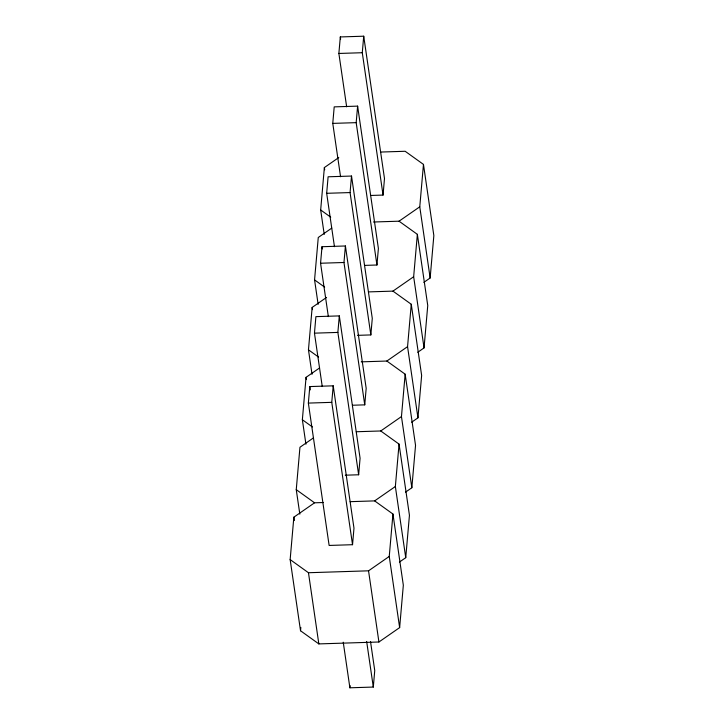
<?xml version="1.0" encoding="UTF-8"?>
<svg xmlns="http://www.w3.org/2000/svg" width="724" height="724" viewBox="0 0 724 724"><rect width="100%" height="100%" fill="white"/><g stroke="black" fill="none" stroke-linecap="round" stroke-linejoin="round"><path stroke-width="1.09" d="M350.163 501.669L374.643 500.89L392.951 514.04L403.331 585.218L399.639 627.608L378.923 641.998L318.841 643.908L300.532 630.767L290.152 559.589L293.853 517.189L314.56 502.809L323.465 502.519M299.827 514.13L296.252 489.659L299.953 447.269L313.465 437.884M305.926 444.201L302.361 419.739L306.053 377.34L319.565 367.955M312.026 374.281L308.46 349.81L312.162 307.419L326.569 297.41M318.135 304.352L314.56 279.889L318.261 237.49L331.764 228.105M324.234 234.431L320.669 209.96L324.361 167.57L338.769 157.56M308.361 403.087L309.8 386.571L333.212 385.829L353.982 528.185L352.534 544.701L329.13 545.444L308.361 403.087L331.764 402.345L333.212 385.829M322.252 386.544L314.46 333.158L315.899 316.641L339.312 315.899L360.081 458.256L358.642 474.772L345.257 475.197M328.352 316.623L320.56 263.237L322.008 246.721L345.411 245.979L366.181 388.336L364.742 404.852L352.479 405.241M334.452 246.694L326.669 193.308L328.108 176.792L351.52 176.05L372.281 318.406L370.842 334.922L357.466 335.348M340.561 176.774L332.769 123.388L334.207 106.871L357.62 106.129L378.39 248.486L376.942 265.002L364.688 265.391M346.66 106.844L338.868 53.458L340.316 36.942L363.719 36.2L384.489 178.557L383.05 195.073L370.788 195.462M300.532 630.767L300.831 627.418M358.642 474.772L337.873 332.416L339.312 315.899M364.742 404.852L343.972 262.495L345.411 245.979M370.842 334.922L350.072 192.566L351.52 176.05M376.942 265.002L356.181 122.646L357.62 106.129M383.05 195.073L362.281 52.716L363.719 36.2M370.525 641.618L374.742 670.542L373.303 687.058L349.891 687.8L350.09 685.601M399.639 627.608L389.25 556.43L392.951 514.04M399.431 562.068L405.739 557.688L395.358 486.51L399.051 444.111L380.752 430.97L356.271 431.748M405.54 492.139L411.838 487.759L401.458 416.581L405.159 374.19L386.851 361.041L361.258 361.855M411.639 422.219L417.947 417.839L407.558 346.66L411.259 304.261L392.951 291.12L368.471 291.899M417.739 352.289L424.047 347.909L413.657 276.731L417.359 234.341L399.051 221.191L373.466 222.006M423.848 282.369L430.147 277.989L419.766 206.811L423.468 164.411L405.159 151.271L380.679 152.049M405.739 557.688L409.44 515.289L399.051 444.111M411.838 487.759L415.54 445.369L405.159 374.19M417.947 417.839L421.639 375.439L411.259 304.261M424.047 347.909L427.748 305.519L417.359 234.341M430.147 277.989L433.848 235.59L423.468 164.411M399.051 221.191L419.766 206.811M392.951 291.12L413.657 276.731M386.851 361.041L407.558 346.66M380.752 430.97L401.458 416.581M374.643 500.89L395.358 486.51M290.152 559.589L308.46 572.729L368.543 570.82L389.25 556.43M338.868 53.458L362.281 52.716M332.769 123.388L356.181 122.646M326.669 193.308L350.072 192.566M320.56 263.237L343.972 262.495M314.46 333.158L337.873 332.416M320.669 209.96L330.732 217.191M314.56 279.889L324.633 287.111M308.46 349.81L318.524 357.041M302.361 419.739L312.424 426.97M296.252 489.659L314.56 502.809M340.316 36.942L340.633 39.168M324.361 167.57L324.687 169.787M322.008 246.721L322.334 248.947M368.543 570.82L378.923 641.998M331.764 402.345L352.534 544.701M366.652 641.455L373.303 687.058M312.162 307.419L312.487 309.637M309.8 386.571L310.288 389.901M306.053 377.34L306.379 379.566M343.239 642.197L349.891 687.8M308.46 572.729L318.841 643.908M293.853 517.189L294.342 520.529"/></g></svg>
